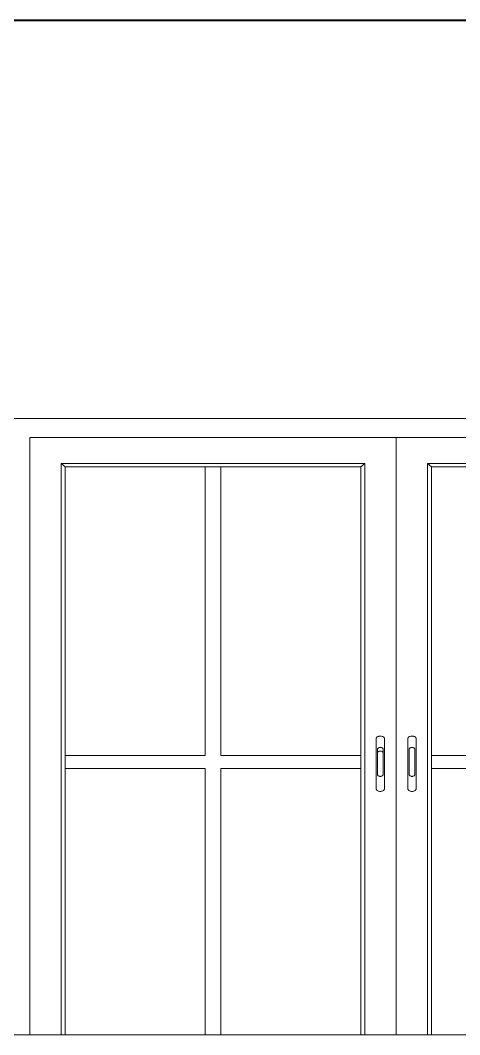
# Model space of a CAD drawing. Header units: inches. Extents: x 136316 to 155547, y -21384 to -17606.
# Drawn here: x 152061.9 to 152096.1, y -20287.5 to -20208.5 of the extents above; entities that cross this region are included whole.
import ezdxf

# ---------------------------------------------------------------- set-up
doc = ezdxf.new("R2010")
doc.units = ezdxf.units.IN
doc.header["$LTSCALE"] = 0.5
doc.header["$MEASUREMENT"] = 0
for name, color, linetype, lineweight in [('PARAPET', 50, 'Continuous', 13), ('wall', 1, 'Continuous', 40), ('window', 4, 'Continuous', 13)]:
    doc.layers.add(name, color=color, linetype=linetype, lineweight=lineweight)

msp = doc.modelspace()

# ---------------------------------------------------------------- linework, layer by layer
at = {"layer": 'PARAPET'}
msp.add_line((152138.587, -20287.516), (152022.631, -20287.516), dxfattribs=at)
at = {"layer": 'wall'}
msp.add_line((152022.631, -20208.516), (152143.587, -20208.516), dxfattribs=at)
at = {"layer": 'window'}
for p, q in [((152061.179, -20239.516), (152121.179, -20239.516)), ((152062.679, -20241.016), (152119.679, -20241.016)), ((152062.679, -20287.516), (152062.679, -20241.016)), ((152091.179, -20241.016), (152091.179, -20287.516)), ((152088.745, -20243.04), (152065.112, -20243.04)), ((152065.112, -20243.04), (152065.112, -20287.516)), ((152065.417, -20243.292), (152065.112, -20243.04)), ((152065.417, -20243.292), (152065.417, -20287.516)), ((152065.417, -20243.292), (152088.441, -20243.292)), ((152076.32, -20243.292), (152076.32, -20265.76)), ((152077.537, -20243.292), (152077.537, -20265.76)), ((152088.441, -20243.292), (152088.745, -20243.04)), ((152088.441, -20287.516), (152088.441, -20243.292)), ((152088.745, -20287.516), (152088.745, -20243.04)), ((152093.612, -20243.04), (152117.245, -20243.04)), ((152093.917, -20243.292), (152093.612, -20243.04)), ((152093.612, -20287.516), (152093.612, -20243.04)), ((152116.941, -20243.292), (152093.917, -20243.292)), ((152093.917, -20287.516), (152093.917, -20243.292)), ((152089.793, -20264.282), (152089.748, -20264.302)), ((152089.842, -20264.267), (152089.793, -20264.282)), ((152089.893, -20264.258), (152089.842, -20264.267)), ((152089.945, -20264.255), (152089.893, -20264.258)), ((152089.997, -20264.258), (152089.945, -20264.255)), ((152090.048, -20264.267), (152089.997, -20264.258)), ((152090.097, -20264.282), (152090.048, -20264.267)), ((152090.142, -20264.302), (152090.097, -20264.282)), ((152092.216, -20264.302), (152092.26, -20264.282)), ((152092.309, -20264.267), (152092.26, -20264.282)), ((152092.36, -20264.258), (152092.309, -20264.267)), ((152092.412, -20264.255), (152092.36, -20264.258)), ((152092.465, -20264.258), (152092.412, -20264.255)), ((152092.465, -20264.258), (152092.516, -20264.267)), ((152092.516, -20264.267), (152092.564, -20264.282)), ((152092.564, -20264.282), (152092.609, -20264.302)), ((152089.615, -20264.464), (152089.61, -20264.503)), ((152089.61, -20264.503), (152089.61, -20268.319)), ((152089.627, -20264.426), (152089.615, -20264.464)), ((152089.647, -20264.39), (152089.627, -20264.426)), ((152089.674, -20264.357), (152089.647, -20264.39)), ((152089.708, -20264.327), (152089.674, -20264.357)), ((152089.748, -20264.302), (152089.708, -20264.327)), ((152090.182, -20264.327), (152090.142, -20264.302)), ((152090.216, -20264.357), (152090.182, -20264.327)), ((152090.243, -20264.39), (152090.216, -20264.357)), ((152090.263, -20264.426), (152090.243, -20264.39)), ((152090.276, -20264.464), (152090.263, -20264.426)), ((152090.28, -20264.503), (152090.263, -20264.426)), ((152090.28, -20264.503), (152090.276, -20264.464)), ((152090.28, -20268.319), (152090.28, -20264.503)), ((152092.078, -20264.503), (152092.094, -20264.426)), ((152092.078, -20264.503), (152092.082, -20264.464)), ((152092.078, -20268.319), (152092.078, -20264.503)), ((152092.082, -20264.464), (152092.094, -20264.426)), ((152092.094, -20264.426), (152092.114, -20264.39)), ((152092.114, -20264.39), (152092.142, -20264.357)), ((152092.176, -20264.327), (152092.142, -20264.357)), ((152092.216, -20264.302), (152092.176, -20264.327)), ((152092.609, -20264.302), (152092.649, -20264.327)), ((152092.649, -20264.327), (152092.683, -20264.357)), ((152092.71, -20264.39), (152092.683, -20264.357)), ((152092.731, -20264.426), (152092.71, -20264.39)), ((152092.743, -20264.464), (152092.731, -20264.426)), ((152092.743, -20264.464), (152092.747, -20264.503)), ((152092.747, -20264.503), (152092.747, -20268.319)), ((152076.32, -20265.76), (152065.417, -20265.76)), ((152088.441, -20265.76), (152077.537, -20265.76)), ((152089.72, -20265.311), (152089.723, -20265.285)), ((152089.72, -20265.591), (152089.72, -20265.311)), ((152089.72, -20265.591), (152089.723, -20265.565)), ((152089.72, -20267.232), (152089.72, -20265.591)), ((152089.723, -20265.285), (152089.731, -20265.26)), ((152089.723, -20265.565), (152089.731, -20265.539)), ((152089.731, -20265.26), (152089.745, -20265.235)), ((152089.731, -20265.539), (152089.745, -20265.515)), ((152089.745, -20265.235), (152089.763, -20265.213)), ((152089.745, -20265.515), (152089.763, -20265.493)), ((152089.763, -20265.213), (152089.786, -20265.193)), ((152089.763, -20265.493), (152089.786, -20265.473)), ((152089.786, -20265.193), (152089.813, -20265.176)), ((152089.786, -20265.473), (152089.813, -20265.456)), ((152089.813, -20265.176), (152089.843, -20265.162)), ((152089.813, -20265.456), (152089.843, -20265.442)), ((152089.843, -20265.162), (152089.876, -20265.152)), ((152089.843, -20265.442), (152089.876, -20265.432)), ((152089.876, -20265.152), (152089.91, -20265.146)), ((152089.876, -20265.432), (152089.91, -20265.426)), ((152089.91, -20265.146), (152089.945, -20265.144)), ((152089.91, -20265.426), (152089.945, -20265.424)), ((152089.945, -20265.144), (152089.98, -20265.146)), ((152089.945, -20265.424), (152089.98, -20265.426)), ((152089.98, -20265.146), (152090.015, -20265.152)), ((152089.98, -20265.426), (152090.015, -20265.432)), ((152090.015, -20265.152), (152090.047, -20265.162)), ((152090.015, -20265.432), (152090.047, -20265.442)), ((152090.047, -20265.162), (152090.077, -20265.176)), ((152090.047, -20265.442), (152090.077, -20265.456)), ((152090.077, -20265.176), (152090.104, -20265.193)), ((152090.077, -20265.456), (152090.104, -20265.473)), ((152090.104, -20265.193), (152090.127, -20265.213)), ((152090.104, -20265.473), (152090.127, -20265.493)), ((152090.127, -20265.213), (152090.145, -20265.235)), ((152090.127, -20265.493), (152090.145, -20265.515)), ((152090.145, -20265.235), (152090.159, -20265.26)), ((152090.145, -20265.515), (152090.159, -20265.539)), ((152090.159, -20265.26), (152090.167, -20265.285)), ((152090.159, -20265.539), (152090.167, -20265.565)), ((152090.167, -20265.285), (152090.17, -20265.311)), ((152090.167, -20265.565), (152090.17, -20265.591)), ((152090.17, -20267.232), (152090.17, -20265.311)), ((152092.19, -20265.285), (152092.187, -20265.311)), ((152092.187, -20265.311), (152092.187, -20267.232)), ((152092.198, -20265.26), (152092.19, -20265.285)), ((152092.212, -20265.235), (152092.198, -20265.26)), ((152092.23, -20265.213), (152092.212, -20265.235)), ((152092.253, -20265.193), (152092.23, -20265.213)), ((152092.28, -20265.176), (152092.253, -20265.193)), ((152092.31, -20265.162), (152092.28, -20265.176)), ((152092.343, -20265.152), (152092.31, -20265.162)), ((152092.377, -20265.146), (152092.343, -20265.152)), ((152092.412, -20265.144), (152092.377, -20265.146)), ((152092.447, -20265.146), (152092.412, -20265.144)), ((152092.482, -20265.152), (152092.447, -20265.146)), ((152092.514, -20265.162), (152092.482, -20265.152)), ((152092.544, -20265.176), (152092.514, -20265.162)), ((152092.571, -20265.193), (152092.544, -20265.176)), ((152092.594, -20265.213), (152092.571, -20265.193)), ((152092.613, -20265.235), (152092.594, -20265.213)), ((152092.626, -20265.26), (152092.613, -20265.235)), ((152092.634, -20265.285), (152092.626, -20265.26)), ((152092.637, -20265.311), (152092.634, -20265.285)), ((152092.637, -20267.232), (152092.637, -20265.311)), ((152093.917, -20265.76), (152104.82, -20265.76)), ((152076.32, -20266.772), (152065.417, -20266.772)), ((152076.32, -20266.772), (152076.32, -20287.516)), ((152077.537, -20266.772), (152077.537, -20287.516)), ((152088.441, -20266.772), (152077.537, -20266.772)), ((152089.72, -20267.232), (152089.723, -20267.258)), ((152089.723, -20267.258), (152089.731, -20267.283)), ((152089.731, -20267.283), (152089.745, -20267.308)), ((152089.745, -20267.308), (152089.763, -20267.33)), ((152089.763, -20267.33), (152089.786, -20267.35)), ((152089.786, -20267.35), (152089.813, -20267.367)), ((152089.813, -20267.367), (152089.843, -20267.381)), ((152089.843, -20267.381), (152089.876, -20267.391)), ((152089.876, -20267.391), (152089.91, -20267.397)), ((152089.91, -20267.397), (152089.945, -20267.399)), ((152089.945, -20267.399), (152089.98, -20267.397)), ((152089.98, -20267.397), (152090.015, -20267.391)), ((152090.015, -20267.391), (152090.047, -20267.381)), ((152090.047, -20267.381), (152090.077, -20267.367)), ((152090.077, -20267.367), (152090.104, -20267.35)), ((152090.104, -20267.35), (152090.127, -20267.33)), ((152090.127, -20267.33), (152090.145, -20267.308)), ((152090.145, -20267.308), (152090.159, -20267.283)), ((152090.159, -20267.283), (152090.167, -20267.258)), ((152090.167, -20267.258), (152090.17, -20267.232)), ((152092.19, -20267.258), (152092.187, -20267.232)), ((152092.198, -20267.283), (152092.19, -20267.258)), ((152092.212, -20267.308), (152092.198, -20267.283)), ((152092.23, -20267.33), (152092.212, -20267.308)), ((152092.253, -20267.35), (152092.23, -20267.33)), ((152092.28, -20267.367), (152092.253, -20267.35)), ((152092.31, -20267.381), (152092.28, -20267.367)), ((152092.343, -20267.391), (152092.31, -20267.381)), ((152092.377, -20267.397), (152092.343, -20267.391)), ((152092.412, -20267.399), (152092.377, -20267.397)), ((152092.447, -20267.397), (152092.412, -20267.399)), ((152092.482, -20267.391), (152092.447, -20267.397)), ((152092.514, -20267.381), (152092.482, -20267.391)), ((152092.544, -20267.367), (152092.514, -20267.381)), ((152092.571, -20267.35), (152092.544, -20267.367)), ((152092.594, -20267.33), (152092.571, -20267.35)), ((152092.613, -20267.308), (152092.594, -20267.33)), ((152092.626, -20267.283), (152092.613, -20267.308)), ((152092.634, -20267.258), (152092.626, -20267.283)), ((152092.637, -20267.232), (152092.634, -20267.258)), ((152093.917, -20266.772), (152104.82, -20266.772)), ((152089.615, -20268.357), (152089.61, -20268.319)), ((152089.61, -20268.319), (152089.627, -20268.395)), ((152089.615, -20268.357), (152089.627, -20268.395)), ((152089.627, -20268.395), (152089.647, -20268.431)), ((152089.647, -20268.431), (152089.674, -20268.465)), ((152089.674, -20268.465), (152089.708, -20268.494)), ((152089.708, -20268.494), (152089.748, -20268.52)), ((152089.748, -20268.52), (152089.793, -20268.54)), ((152089.793, -20268.54), (152089.842, -20268.555)), ((152089.842, -20268.555), (152089.893, -20268.564)), ((152089.893, -20268.564), (152089.945, -20268.567)), ((152089.945, -20268.567), (152089.997, -20268.564)), ((152089.997, -20268.564), (152090.048, -20268.555)), ((152090.048, -20268.555), (152090.097, -20268.54)), ((152090.097, -20268.54), (152090.142, -20268.52)), ((152090.142, -20268.52), (152090.182, -20268.494)), ((152090.182, -20268.494), (152090.216, -20268.465)), ((152090.216, -20268.465), (152090.243, -20268.431)), ((152090.243, -20268.431), (152090.263, -20268.395)), ((152090.263, -20268.395), (152090.276, -20268.357)), ((152090.276, -20268.357), (152090.28, -20268.319)), ((152092.082, -20268.357), (152092.078, -20268.319)), ((152092.094, -20268.395), (152092.082, -20268.357)), ((152092.094, -20268.395), (152092.114, -20268.431)), ((152092.114, -20268.431), (152092.142, -20268.465)), ((152092.142, -20268.465), (152092.176, -20268.494)), ((152092.216, -20268.52), (152092.176, -20268.494)), ((152092.26, -20268.54), (152092.216, -20268.52)), ((152092.26, -20268.54), (152092.309, -20268.555)), ((152092.36, -20268.564), (152092.309, -20268.555)), ((152092.412, -20268.567), (152092.36, -20268.564)), ((152092.412, -20268.567), (152092.465, -20268.564)), ((152092.465, -20268.564), (152092.516, -20268.555)), ((152092.564, -20268.54), (152092.516, -20268.555)), ((152092.609, -20268.52), (152092.564, -20268.54)), ((152092.609, -20268.52), (152092.649, -20268.494)), ((152092.649, -20268.494), (152092.683, -20268.465)), ((152092.683, -20268.465), (152092.71, -20268.431)), ((152092.731, -20268.395), (152092.71, -20268.431)), ((152092.747, -20268.319), (152092.731, -20268.395)), ((152092.743, -20268.357), (152092.731, -20268.395)), ((152092.743, -20268.357), (152092.747, -20268.319))]:
    msp.add_line(p, q, dxfattribs=at)

doc.saveas('drawing.dxf')
